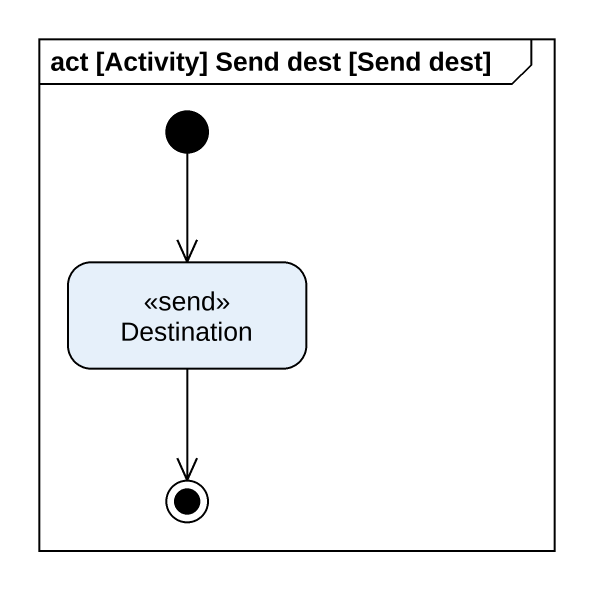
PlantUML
@startuml
mainframe act [Activity] Send dest [Send dest]
hide empty description
state Destination <<send>>
[*] --> Destination
Destination --> [*]
@enduml
